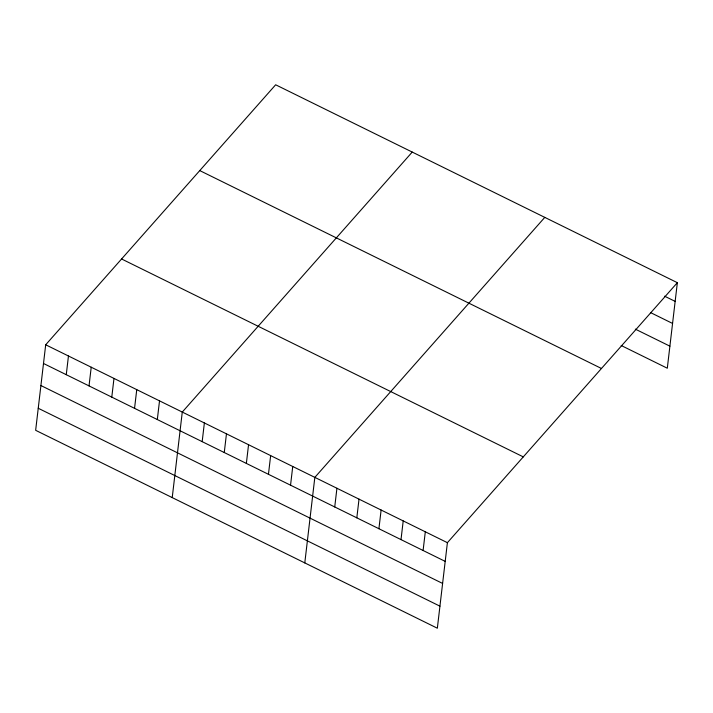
<?xml version="1.0" encoding="UTF-8"?>
<svg xmlns="http://www.w3.org/2000/svg" width="713" height="713" viewBox="0 0 713 713"><rect width="100%" height="100%" fill="white"/><g stroke="black" fill="none" stroke-linecap="round" stroke-linejoin="round"><path stroke-width="1.07" d="M45.694 344.78L35.65 430.313L437.345 628.215L447.399 542.682L677.35 282.687L275.655 84.785L45.694 344.78L447.399 542.682M66.264 374.699L68.457 355.992M89.027 385.911L91.219 367.213M111.789 397.123L113.982 378.425M134.552 408.344L136.753 389.637M157.315 419.556L159.516 400.858M172.225 497.603L182.278 412.069L412.23 152.074M202.171 441.65L204.373 422.952M224.265 452.541L226.458 433.834M246.359 463.423L248.552 444.725M268.453 474.305L270.646 455.607M290.548 485.196L292.74 466.489M304.79 562.913L314.834 477.38L544.785 217.376M334.736 506.961L336.928 488.262M356.821 517.843L359.022 499.145M378.915 528.734L381.116 510.027M401.009 539.616L403.21 520.918M423.103 550.498L425.304 531.8M677.35 282.687L667.306 368.22L621.192 345.502M664.587 296.18L675.158 301.385M650.47 312.552L672.564 323.444M635.31 329.13L669.89 346.161M199.765 170.585L601.469 368.487M121.584 258.979L523.28 456.881M43.502 363.478L445.197 561.381M40.908 385.537L442.604 583.439M38.244 408.264L439.939 606.166"/></g></svg>
